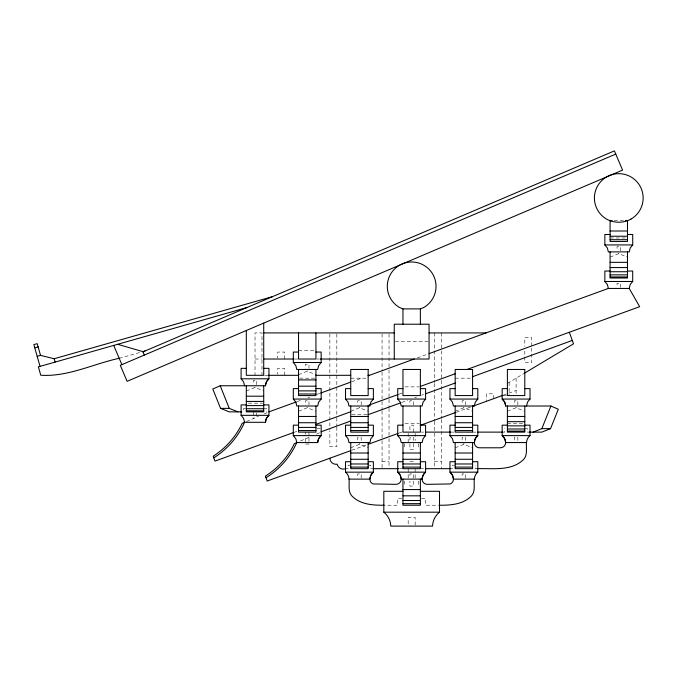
<?xml version="1.0" encoding="UTF-8"?>
<svg xmlns="http://www.w3.org/2000/svg" width="677" height="677" viewBox="0 0 677 677"><rect width="100%" height="100%" fill="white"/><g stroke="black" fill="none" stroke-linecap="round" stroke-linejoin="round"><path stroke-width="0.51" stroke-dasharray="3.38 2.54" d="M507.395 383.394L523.922 373.501M246.445 421.5L258.631 416.279M264.258 413.867L267.068 412.665M300.537 440.964L310.845 436.547M316.472 434.135L320.221 432.527M246.318 390.976L255.017 387.489L263.717 390.976M298.532 374.686L307.231 371.208L315.939 374.686M610.079 257.116L618.786 253.63L627.486 257.116M298.532 411.235L307.231 407.757L315.939 411.235M350.745 411.235L359.445 407.757L368.153 411.235M350.745 447.785L359.445 444.307L368.153 447.785M455.172 411.235L463.88 407.757L472.58 411.235M507.395 411.235L516.094 407.757L524.793 411.235M455.172 447.785L463.88 444.307L472.58 447.785M297.178 401.596L301.07 400.175M307.883 397.695L309.829 396.993M316.904 394.42L319.806 393.362M351.727 381.752L361.594 378.172M417.21 357.947L428.076 353.995M294.182 432.315L296.788 431.367M399.091 394.166L401.994 393.109M401.774 402.451L407.706 400.293M414.629 397.771L416.609 397.052M421.551 395.258L423.531 394.539M351.71 450.281L367.179 444.662M399.091 433.06L401.994 432.002M456.146 412.31L470.65 407.038M503.206 395.199L516.094 390.511M119.203 358.336L140.951 352.15M614.174 220.558L623.39 220.558M610.079 237.965L626.462 237.965M395.309 341.614L428.016 341.614M298.532 350.322L314.915 350.322M255.017 359.022L261.982 359.022M294.351 359.022L298.532 359.022M316.963 359.022L319.079 359.022M264.766 375.312L267.897 375.312M299.556 378.172L314.915 378.172M350.745 378.172L368.153 378.172M455.172 378.172L471.556 378.172M404.981 386.872L419.342 386.872M503.214 395.571L506.345 395.571M248.366 403.153L262.693 403.153M245.446 408.375L243.703 408.375L243.703 411.861M263.717 408.375L266.332 408.375L266.332 411.861M351.769 414.722L367.129 414.722M405.007 423.421L419.342 423.421M507.395 423.421L523.77 423.421M316.98 428.643L320.111 428.643M524.793 428.643L527.408 428.643L527.408 432.121L530.015 432.121M421.407 432.121L423.531 432.121M451.694 432.121L453.785 432.121M472.58 432.121L476.76 432.121M502.165 432.121L504.78 432.121L504.78 428.643M382.073 461.714L389.038 461.714M409.923 461.714L413.402 461.714M434.287 461.714L441.252 461.714M350.745 465.192L348.13 465.192L348.13 468.679L345.524 468.679M368.153 465.192L370.759 465.192L370.759 468.679L373.374 468.679M455.172 465.192L452.566 465.192L452.566 468.679L450.823 468.679M399.828 468.679L402.959 468.679M420.366 468.679L423.497 468.679M477.801 468.679L475.195 468.679L475.195 465.192M401.918 498.264L397.737 498.264L397.737 505.228L384.807 505.228M421.407 498.264L425.588 498.264L425.588 505.228L438.518 505.228M620.521 250.845L620.521 246.673L617.043 246.673L617.043 250.845M620.521 287.395L620.521 283.223L617.043 283.223L617.043 287.395M618.786 253.122L618.786 253.63M531.758 345.922L531.758 337.535L524.793 337.535L524.793 346.472M531.758 347.995L531.758 362.508L524.793 362.508L524.793 350.458M517.837 404.973L517.837 400.792L514.351 400.792L514.351 404.973M517.837 440.482L517.837 437.342L514.351 437.342L514.351 440.482M516.094 378.189L516.094 394.547M516.094 407.249L516.094 407.757M509.129 382.353L509.129 394.556M493.465 398.736L493.465 393.836L486.501 393.836L486.501 401.266M465.615 404.973L465.615 400.792L462.137 400.792L462.137 404.973M465.615 440.482L465.615 437.342L462.137 437.342L462.137 440.482M465.615 478.072L465.615 473.9L462.137 473.9L462.137 478.072M463.88 407.249L463.88 407.757M463.88 443.232L463.88 444.307M441.252 332.915L441.252 349.806M441.252 350.864L441.252 379.365M441.252 380.423L441.252 418.428M441.252 419.486L441.252 468.679M434.287 332.915L434.287 382.53M434.287 383.47L434.287 420.544M434.287 421.246L434.287 468.679M418.623 443.587L418.623 447.785M418.623 481.119L418.623 484.343M415.145 433.17L415.145 440.583M415.145 468.679L415.145 479.121M415.145 525.149L415.145 517.406L408.18 517.406L408.18 525.149M413.402 404.973L413.402 400.792L409.923 400.792L409.923 404.973M413.402 432.121L413.402 425.164L409.923 425.164L409.923 431.131M413.402 440.482L413.402 437.342L409.923 437.342L409.923 440.482M413.402 443.562L413.402 449.528L409.923 449.528L409.923 443.562M413.402 478.072L413.402 473.9L409.923 473.9L409.923 478.072M413.402 481.11L413.402 486.078L409.923 486.078L409.923 481.11M408.18 433.17L408.18 442.563M408.18 468.679L408.18 478.114M404.702 443.587L404.702 447.785M404.702 481.119L404.702 484.343M389.038 333.956L389.038 368.813M389.038 369.862L389.038 398.372M389.038 399.422L389.038 407.867M389.038 408.333L389.038 437.435M389.038 438.484L389.038 468.679M382.073 333.956L382.073 370.92M382.073 371.978L382.073 400.479M382.073 401.537L382.073 409.983M382.073 410.863L382.073 439.542M382.073 440.6L382.073 468.679M361.188 404.973L361.188 400.792L357.71 400.792L357.71 404.973M361.188 440.482L361.188 437.342L357.71 437.342L357.71 440.482M361.188 478.072L361.188 473.9L357.71 473.9L357.71 478.072M359.445 407.249L359.445 407.757M359.445 443.232L359.445 444.307M336.824 333.956L336.824 417.184M336.824 417.836L336.824 426.078M336.824 427.111L336.824 446.685L329.86 446.685L329.86 430.877M329.86 333.956L329.86 429.853M308.974 368.423L308.974 364.243L305.488 364.243L305.488 368.423M308.974 404.973L308.974 400.792L305.488 400.792L305.488 404.973M308.974 432.121L308.974 444.061L305.488 444.061L305.488 434.998M307.231 370.7L307.231 371.208M307.231 407.249L307.231 407.757M305.488 432.121L305.488 434.042M284.602 359.022L284.602 352.057L277.646 352.057L277.646 358.031M284.602 375.312L284.602 368.347L277.646 368.347L277.646 374.313M261.982 375.312L261.982 332.915L255.017 332.915L255.017 375.312M256.761 384.705L256.761 380.533L253.274 380.533L253.274 384.705M256.761 412.902L256.761 417.083M255.017 386.982L255.017 387.489M253.274 411.861L253.274 418.572"/><path stroke-width="1.02" d="M241.791 411.861L229.258 411.861L220.558 408.375L212.798 388.987L220.203 385.755L265.46 385.755L266.425 381.879L268.938 378.79L268.938 368.347L263.717 368.347M293.615 432.518L214.981 461.113L213.204 456.205C225.669 448.225 235.909 436.741 242.197 423.32L244.575 422.304L265.46 422.304L266.425 418.428L268.938 415.339L268.938 404.897L263.717 404.897M350.745 450.637L267.203 481.017L265.418 476.109C277.858 468.264 288.097 456.899 294.393 443.596L296.788 442.563L317.674 442.563L318.639 438.696L321.16 435.607L321.16 425.164L315.939 425.164M439.161 505.228C450.433 505.33 463.322 504.543 471.539 495.826C477.547 489.048 470.49 478.064 477.801 472.157L477.801 461.714L472.58 461.714M526.537 406.014L527.501 402.146L530.015 399.058L530.015 388.615L524.793 388.615M477.234 468.679C492.67 468.137 511.727 471.505 523.753 459.277C529.761 452.498 522.703 441.514 530.015 435.607L530.015 425.164L524.793 425.164M467.012 369.464L639.672 306.681L629.229 288.444L630.185 284.568L632.707 281.48L632.707 271.037L627.486 271.037M533.146 432.121L541.854 428.643L550.9 406.014L558.313 409.246L550.553 428.643L541.854 432.121L529.321 432.121M315.939 352.057L321.16 352.057L321.16 362.508L318.639 365.597L317.674 369.464L296.788 369.464L295.824 365.597L293.31 362.508L293.31 352.057L298.532 352.057M315.939 388.615L321.16 388.615L321.16 399.058L318.639 402.146L317.674 406.014L296.788 406.014L295.824 402.146L293.31 399.058L293.31 388.615L298.532 388.615M368.153 388.615L373.374 388.615L373.374 399.058L370.852 402.146L369.887 406.014L349.002 406.014L348.046 402.146L345.524 399.058L345.524 388.615L350.745 388.615M368.153 425.164L373.374 425.164L373.374 435.607L370.852 438.696L369.887 442.563L349.002 442.563L348.046 438.696L345.524 435.607L345.524 425.164L350.745 425.164M420.366 388.615L425.588 388.615L425.588 399.058L423.066 402.146L422.109 406.014L401.216 406.014L400.259 402.146L397.737 399.058L397.737 388.615L402.959 388.615M627.486 234.487L632.707 234.487L632.707 244.93L630.185 248.019L629.229 251.895L608.344 251.895L607.379 248.019L604.857 244.93L604.857 234.487L610.079 234.487M420.366 425.164L425.588 425.164L425.588 435.607L423.066 438.696L422.109 442.563L401.216 442.563L400.259 438.696L397.737 435.607L397.737 425.164L402.959 425.164M472.58 388.615L477.801 388.615L477.801 399.058L475.279 402.146L474.323 406.014L453.438 406.014L452.473 402.146L449.951 399.058L449.951 388.615L455.172 388.615M420.366 491.299L439.508 491.299L439.508 512.184C435.286 515.51 432.671 520.74 432.552 526.114L390.773 526.114C390.654 520.74 388.039 515.51 383.817 512.184L383.817 491.299L402.959 491.299M524.793 372.976L573.529 343.831L569.323 332.263M142.94 351.879L614.394 150.886L622.578 170.105L127.115 381.329L120.294 365.318L615.757 154.094M420.366 308.898L423.844 307.451A24.364 24.364 0 0 0 430.327 270.69A24.364 24.364 0 0 0 392.998 270.69A24.364 24.364 0 0 0 399.481 307.451L402.959 308.898L420.366 308.898L420.366 324.215M268.938 411.861L296.204 401.943M320.771 393.015L350.745 382.116M368.153 375.786L414.239 359.022M429.066 353.631L608.344 288.444L629.229 288.444M315.939 424.403L350.745 411.743M369.117 405.066L398.127 394.513M420.366 386.432L455.172 373.772M321.16 431.765L350.745 421.001M368.153 414.679L400.784 402.807M425.511 393.819L455.172 383.03M472.58 376.7L572.293 340.438M368.153 444.307L398.127 433.407M420.366 425.317L455.172 412.665M472.58 406.335L502.216 395.554M34.764 347.817L38.115 346.869M37.184 356.33L40.527 355.374L54.152 358.742L272.509 296.644M247.012 307.51L38.369 366.849L40.747 375.219C67.903 377.089 93.561 363.718 119.634 358.209M142.982 351.575L145.013 350.999M612.126 220.558L610.079 220.558L610.079 241.452L627.486 241.452L627.486 220.558L625.438 220.558M610.079 231.001L627.486 231.001M610.079 236.231L627.486 236.231M610.079 239.709L627.486 239.709M604.857 244.93L632.707 244.93M610.079 262.337L627.486 262.337M610.079 267.559L627.486 267.559M610.079 271.037L604.857 271.037L604.857 281.48L607.379 284.568L608.344 288.444M610.079 271.731L627.486 271.731M610.079 274.862L627.486 274.862M610.079 276.952L627.486 276.952M604.857 281.48L632.707 281.48M264.064 332.915L394.259 332.915M429.066 332.915L486.035 332.915M264.064 359.022L293.7 359.022M320.111 359.022L429.066 359.022L429.066 324.215L394.259 324.215L394.259 359.022M293.31 362.508L321.16 362.508M246.318 368.347L241.097 368.347L241.097 378.79L243.61 381.879L244.575 385.755M268.244 375.312L298.532 375.312M315.939 375.312L350.745 375.312M368.153 375.312L369.456 375.312M241.097 378.79L268.938 378.79A9.139 9.139 0 0 0 265.46 385.755M298.532 379.907L315.939 379.907M298.532 386.178L315.939 386.178M507.395 388.615L502.165 388.615L502.165 399.058A9.139 9.139 0 0 1 505.651 406.014L550.9 406.014M298.532 390.874L315.939 390.874M298.532 394.006L315.939 394.006M246.318 396.197L263.717 396.197M293.31 399.058L321.16 399.058M345.524 399.058L373.374 399.058M397.737 399.058L425.588 399.058M449.951 399.058L477.801 399.058M530.015 399.058L502.165 399.058L504.687 402.146L505.651 406.014M246.318 401.419L263.717 401.419M246.318 404.897L241.097 404.897L241.097 415.339L243.61 418.428L244.575 422.304A81.105 81.105 0 0 1 213.797 457.838M246.318 405.591L263.717 405.591M220.558 408.375L229.258 408.375L237.957 411.861M246.318 408.73L263.717 408.73M246.318 410.812L263.717 410.812M241.097 415.339L268.938 415.339A9.139 9.139 0 0 0 265.46 422.304M298.532 416.457L315.939 416.457M350.745 416.457L368.153 416.457M455.172 416.457L472.58 416.457M507.395 416.457L524.793 416.457M507.395 421.678L524.793 421.678M298.532 422.727L315.939 422.727M350.745 422.727L368.153 422.727M455.172 422.727L472.58 422.727M298.532 425.164L293.31 425.164L293.31 435.607L295.824 438.696L296.788 442.563A80.191 80.191 0 0 1 266.01 477.742M455.172 425.164L449.951 425.164L449.951 435.607L452.473 438.696L453.438 442.563L474.323 442.563A5.221 5.221 0 0 0 479.544 447.785L500.43 447.785A5.221 5.221 0 0 0 505.651 442.563L526.537 442.563M472.58 425.164L477.801 425.164L477.801 435.607A9.139 9.139 0 0 0 474.323 442.563L475.279 438.696L477.801 435.607L449.951 435.607M507.395 425.164L502.165 425.164L502.165 435.607A9.139 9.139 0 0 1 505.651 442.563L504.687 438.696L502.165 435.607L530.015 435.607M507.395 425.858L524.793 425.858M298.532 427.424L315.939 427.424M350.745 427.424L368.153 427.424M455.172 427.424L472.58 427.424M541.854 428.643L550.553 428.643M507.395 428.99L524.793 428.99M298.532 430.555L315.939 430.555M350.745 430.555L368.153 430.555M455.172 430.555L472.58 430.555M507.395 431.08L524.793 431.08M425.588 432.121L450.958 432.121M477.776 432.121L502.706 432.121M293.31 435.607L321.16 435.607A9.139 9.139 0 0 0 317.674 442.563M345.524 435.607L373.374 435.607M397.737 435.607L425.588 435.607M350.745 453.015L368.153 453.015M402.959 453.015L420.366 453.015M455.172 453.015L472.58 453.015M350.745 459.277L368.153 459.277M402.959 459.277L420.366 459.277M455.172 459.277L472.58 459.277M350.745 461.714L345.524 461.714L345.524 472.157C352.835 478.064 345.786 489.048 351.786 495.826C360.003 504.543 372.892 505.33 384.164 505.228M368.153 461.714L373.374 461.714L373.374 472.157A9.139 9.139 0 0 0 369.887 479.121A5.221 5.221 0 0 0 373.112 483.945L395.994 484.343A5.221 5.221 0 0 0 401.216 479.121L422.109 479.121A5.221 5.221 0 0 0 427.331 484.343L450.213 483.945A5.221 5.221 0 0 0 453.438 479.121L452.473 475.246L449.951 472.157L449.951 461.714L455.172 461.714M402.959 461.714L397.737 461.714L397.737 472.157A9.139 9.139 0 0 1 401.216 479.121L400.259 475.246L397.737 472.157L425.588 472.157L425.588 461.714L420.366 461.714M350.745 463.973L368.153 463.973M402.959 463.973L420.366 463.973M455.172 463.973L472.58 463.973M350.745 467.105L368.153 467.105M402.959 467.105L420.366 467.105M455.172 467.105L472.58 467.105M373.374 468.679L398.804 468.679M425.562 468.679L450.484 468.679M345.524 472.157L373.374 472.157L370.852 475.246L369.887 479.121L349.002 479.121M477.801 472.157L449.951 472.157A9.139 9.139 0 0 1 453.438 479.121L474.323 479.121M402.959 489.564L420.366 489.564M402.959 495.826L420.366 495.826M402.959 500.523L420.366 500.523M402.959 503.663L420.366 503.663M383.817 512.184L439.508 512.184M117.688 344.288L142.83 351.617L144.311 355.078M113.702 345.422L121.894 364.641M220.203 385.755L229.258 408.375M54.152 358.742L55.108 362.085M40.527 355.374L37.201 343.662L33.85 344.61L40.036 366.375M627.486 251.895L627.486 278.002L610.079 278.002L610.079 251.895M524.793 406.014L524.793 432.121L507.395 432.121L507.395 406.014M472.58 406.014L472.58 432.121L455.172 432.121L455.172 406.014M472.58 442.563L472.58 468.679L455.172 468.679L455.172 442.563M420.366 406.014L420.366 432.121L402.959 432.121L402.959 406.014M420.366 442.563L420.366 468.679L402.959 468.679L402.959 442.563M420.366 479.121L420.366 505.228L402.959 505.228L402.959 479.121M402.959 308.898L402.959 324.215M368.153 405.413L368.153 432.121L350.745 432.121L350.745 406.014M368.153 442.563L368.153 468.679L350.745 468.679L350.745 442.563M315.939 332.915L315.939 359.022L298.532 359.022L298.532 332.915M315.939 369.464L315.939 395.571L298.532 395.571L298.532 369.464M315.939 406.014L315.939 432.121L298.532 432.121L298.532 406.014M263.717 323.09L263.717 375.312L246.318 375.312L246.318 330.511M263.717 385.755L263.717 411.861L246.318 411.861L246.318 385.755M345.524 468.679A6.237 6.237 0 0 1 340.336 468.332L339.236 467.57A6.237 6.237 0 0 1 337.205 464.177A6.237 6.237 0 0 1 333.296 463.618L332.17 462.89A6.237 6.237 0 0 1 329.86 458.236M422.186 478.114L422.109 479.121A9.139 9.139 0 0 1 425.588 472.157L423.565 474.374L422.186 478.114M630.964 219.12C623.466 223.283 614.098 223.283 606.6 219.12A24.364 24.364 0 0 1 600.118 182.358A24.364 24.364 0 0 1 637.446 182.358A24.364 24.364 0 0 1 630.964 219.12M368.153 369.464L350.745 369.464L350.745 395.571L368.153 395.571L368.153 369.464M420.366 369.464L402.959 369.464L402.959 395.571L420.366 395.571L420.366 369.464M472.58 369.464L455.172 369.464L455.172 395.571L472.58 395.571L472.58 369.464M524.793 369.464L507.395 369.464L507.395 395.571L524.793 395.571L524.793 369.464"/></g></svg>
